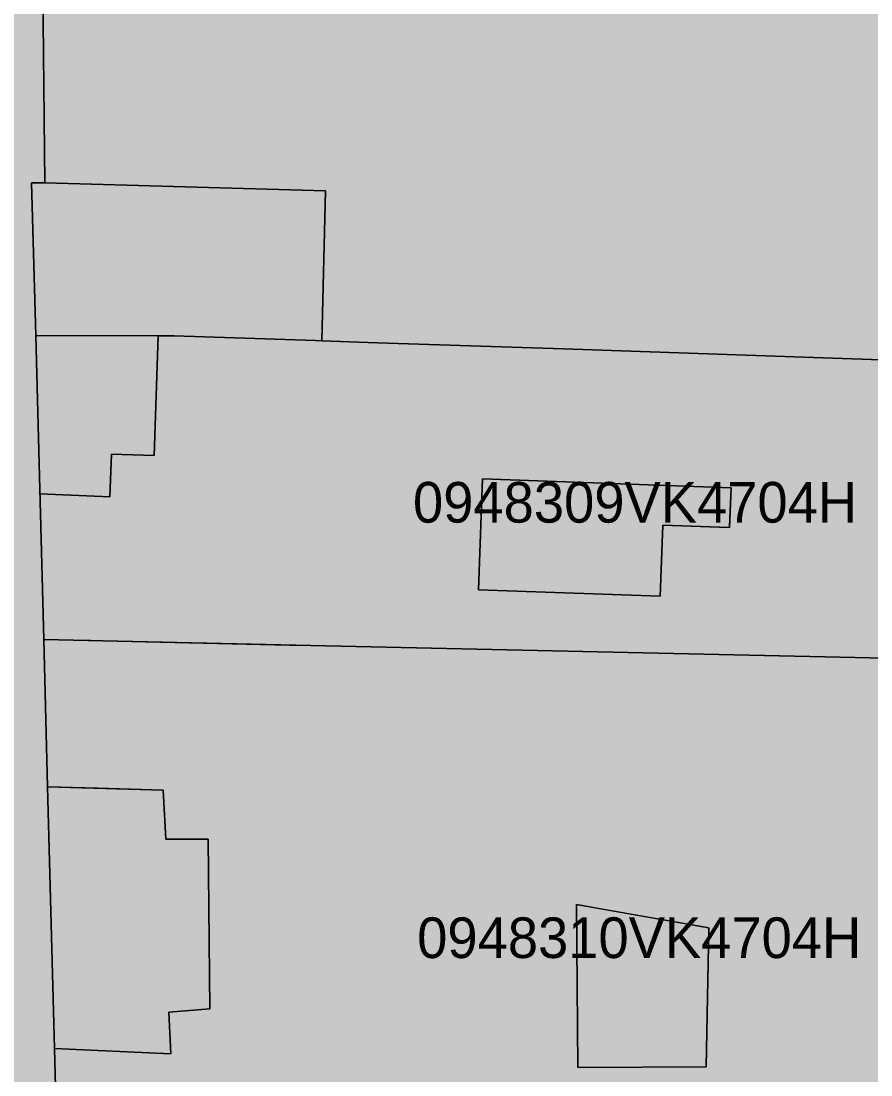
# Model space of a CAD drawing. Header units: metres. Extents: x -6 to 1255, y -2 to 532.
# Drawn here: x 1124.55 to 1145.47, y 169.5 to 195.44 of the extents above; entities that cross this region are included whole.
import ezdxf

# ---------------------------------------------------------------- set-up
doc = ezdxf.new("R2010")
doc.units = ezdxf.units.M
doc.header["$MEASUREMENT"] = 0
for name, color, linetype, lineweight, true_color in [('TPX_BUILDINGS', 7, 'CONTINUOUS', 0, 0x000000), ('TPX_BUILDINGS_HATCH', 7, 'CONTINUOUS', 0, 0xf0f0f0), ('TPX_BUILDINGS_SHADOWS_HATCH', 7, 'CONTINUOUS', 0, 0x000000), ('TPX_BUILDINGS_SHADOWS_OUTLINES', 7, 'CONTINUOUS', 0, 0x000000), ('TPX_CADASTRES', 7, 'CONTINUOUS', 0, 0x646464), ('TPX_CADASTRES_TEXT', 7, 'CONTINUOUS', 0, 0x000000)]:
    doc.layers.add(name, color=color, linetype=linetype, lineweight=lineweight, true_color=true_color)

msp = doc.modelspace()

# ---------------------------------------------------------------- hatches: boundary and pattern name
at = {"layer": 'TPX_BUILDINGS_HATCH'}
h = msp.add_hatch(color=256, dxfattribs=at)
h.paths.add_polyline_path([(1112.777, 160.921), (1112.757, 159.291), (1116.057, 158.021), (1122.907, 155.391), (1126.077, 154.171), (1125.985, 156.071), (1125.847, 158.92), (1125.627, 163.461), (1125.477, 166.401), (1125.377, 170.151), (1125.207, 176.591), (1125.117, 180.221), (1125.008, 184.231), (1124.918, 187.701), (1124.808, 191.461), (1125.138, 191.461), (1125.088, 196.221), (1124.978, 205.731), (1124.738, 205.731), (1125.088, 208.871), (1125.318, 211.091), (1121.458, 211.921), (1114.888, 213.322), (1114.518, 207.152), (1114.408, 205.401), (1114.288, 203.481), (1114.226, 201.755), (1114.028, 196.201), (1113.778, 189.051), (1113.438, 179.481), (1113.257, 174.481), (1113.077, 169.411), (1112.997, 167.131), (1112.927, 165.361), (1112.857, 163.391), (1112.777, 160.921)])
h.paths.add_polyline_path([(1117.888, 185.141), (1117.988, 193.081), (1121.288, 192.981), (1121.638, 185.141), (1117.888, 185.141)], flags=16)
h.paths.add_polyline_path([(1118.148, 200.441), (1118.538, 207.981), (1121.168, 207.841), (1120.778, 200.301), (1118.148, 200.441)], flags=16)
h = msp.add_hatch(color=256, dxfattribs=at)
h.paths.add_polyline_path([(1132.34, 205.295), (1124.978, 205.731), (1125.088, 196.221), (1125.138, 191.461), (1132.05, 191.265), (1131.958, 187.571), (1133.328, 187.521), (1137.907, 187.371), (1146.427, 187.081), (1147.657, 187.041), (1151.247, 186.921), (1155.657, 186.771), (1156.618, 207.891), (1153.168, 208.011), (1151.848, 208.051), (1147.278, 208.211), (1147.14, 204.675), (1138.75, 205.205), (1138.778, 208.501), (1134.048, 208.661), (1132.438, 208.711), (1132.34, 205.295)])
h.paths.add_polyline_path([(1129.42, 196.595), (1129.56, 200.135), (1133.62, 199.975), (1133.38, 196.455), (1129.42, 196.595)], flags=16)
h.paths.add_polyline_path([(1139.8, 196.205), (1139.82, 199.735), (1143.89, 199.585), (1143.75, 196.045), (1139.8, 196.205)], flags=16)
h = msp.add_hatch(color=256, dxfattribs=at)
h.paths.add_polyline_path([(1126.74, 183.735), (1125.019, 183.805), (1125.117, 180.221), (1130.94, 180.088), (1131.677, 180.071), (1151.037, 179.641), (1155.337, 179.541), (1155.657, 186.771), (1151.247, 186.921), (1147.657, 187.041), (1146.427, 187.081), (1137.907, 187.371), (1133.328, 187.521), (1131.958, 187.571), (1131.798, 187.581), (1131.02, 187.606), (1128.318, 187.691), (1127.93, 187.692), (1127.83, 184.745), (1126.78, 184.785), (1126.74, 183.735)])
h.paths.add_polyline_path([(1135.81, 181.445), (1135.91, 184.175), (1142.03, 183.955), (1141.99, 182.975), (1140.35, 183.035), (1140.28, 181.285), (1135.81, 181.445)], flags=16)
h = msp.add_hatch(color=256, dxfattribs=at)
h.paths.add_polyline_path([(1131.677, 180.071), (1125.117, 180.221), (1125.207, 176.591), (1128.047, 176.511), (1128.117, 175.301), (1129.157, 175.301), (1129.197, 171.121), (1128.187, 171.041), (1128.237, 170.021), (1125.377, 170.151), (1125.477, 166.401), (1127.597, 166.317), (1127.747, 166.311), (1136.077, 165.961), (1140.447, 165.781), (1142.147, 165.711), (1145.757, 165.558), (1148.067, 165.461), (1150.607, 165.361), (1151.317, 165.331), (1154.077, 165.216), (1154.677, 165.191), (1155.337, 179.541), (1154.737, 179.555), (1151.037, 179.641), (1131.677, 180.071)])
h.paths.add_polyline_path([(1138.227, 173.691), (1141.477, 173.121), (1141.417, 169.701), (1138.257, 169.681), (1138.227, 173.691)], flags=16)
at = {"layer": 'TPX_BUILDINGS_SHADOWS_HATCH'}
for points in [[(1125.138, 191.461), (1124.808, 191.461), (1124.918, 187.701), (1125.008, 184.231), (1125.019, 183.805), (1126.74, 183.735), (1126.78, 184.785), (1127.83, 184.745), (1127.93, 187.692), (1128.318, 187.691), (1131.798, 187.581), (1131.958, 187.571), (1132.05, 191.265), (1125.138, 191.461)], [(1135.91, 184.175), (1135.81, 181.445), (1140.28, 181.285), (1140.35, 183.035), (1141.97, 182.976), (1141.991, 182.996), (1142.03, 183.955), (1135.91, 184.175)], [(1126.574, 180.188), (1125.971, 180.202), (1126.574, 180.188), (1131.153, 180.083), (1131.569, 180.074), (1131.153, 180.083), (1130.94, 180.088), (1126.574, 180.188)], [(1126.441, 176.557), (1125.207, 176.591), (1125.377, 170.151), (1128.237, 170.021), (1128.187, 171.041), (1129.197, 171.121), (1129.157, 175.301), (1128.117, 175.301), (1128.047, 176.511), (1126.441, 176.557)], [(1138.993, 173.557), (1138.227, 173.691), (1138.257, 169.681), (1141.417, 169.701), (1141.477, 173.121), (1138.993, 173.557)]]:
    msp.add_hatch(color=256, dxfattribs=at).paths.add_polyline_path(points)

# ---------------------------------------------------------------- linework, layer by layer
at = {"layer": 'TPX_BUILDINGS', "elevation": 0.042}
for points in [[(1125.477, 166.401), (1125.377, 170.151), (1125.207, 176.591), (1125.117, 180.221), (1125.008, 184.231), (1124.918, 187.701), (1124.808, 191.461), (1125.138, 191.461), (1125.088, 196.221), (1124.978, 205.731), (1124.738, 205.731), (1125.088, 208.871), (1125.318, 211.091), (1121.458, 211.921), (1114.888, 213.322), (1114.518, 207.152), (1114.408, 205.401), (1114.288, 203.481), (1114.226, 201.755), (1114.028, 196.201), (1113.778, 189.051), (1113.438, 179.481), (1113.257, 174.481), (1113.077, 169.411)], [(1154.677, 165.191), (1155.337, 179.541), (1154.737, 179.555), (1151.037, 179.641), (1131.677, 180.071), (1125.117, 180.221), (1125.207, 176.591), (1128.047, 176.511), (1128.117, 175.301), (1129.157, 175.301), (1129.197, 171.121), (1128.187, 171.041), (1128.237, 170.021), (1125.377, 170.151), (1125.477, 166.401)]]:
    msp.add_lwpolyline(points, dxfattribs=at)
for points in [[(1132.34, 205.295), (1124.978, 205.731), (1125.088, 196.221), (1125.138, 191.461), (1132.05, 191.265), (1131.958, 187.571), (1133.328, 187.521), (1137.907, 187.371), (1146.427, 187.081), (1147.657, 187.041), (1151.247, 186.921), (1155.657, 186.771), (1156.618, 207.891), (1153.168, 208.011), (1151.848, 208.051), (1147.278, 208.211), (1147.14, 204.675), (1138.75, 205.205), (1138.778, 208.501), (1134.048, 208.661), (1132.438, 208.711)], [(1126.74, 183.735), (1125.019, 183.805), (1125.117, 180.221), (1130.94, 180.088), (1131.677, 180.071), (1151.037, 179.641), (1155.337, 179.541), (1155.657, 186.771), (1151.247, 186.921), (1147.657, 187.041), (1146.427, 187.081), (1137.907, 187.371), (1133.328, 187.521), (1131.958, 187.571), (1131.798, 187.581), (1131.02, 187.606), (1128.318, 187.691), (1127.93, 187.692), (1127.83, 184.745), (1126.78, 184.785)], [(1135.81, 181.445), (1135.91, 184.175), (1142.03, 183.955), (1141.99, 182.975), (1140.35, 183.035), (1140.28, 181.285)], [(1138.227, 173.691), (1141.477, 173.121), (1141.417, 169.701), (1138.257, 169.681)]]:
    msp.add_lwpolyline(points, close=True, dxfattribs=at)
at = {"layer": 'TPX_BUILDINGS_SHADOWS_OUTLINES', "elevation": 0.039}
for points in [[(1125.138, 191.461), (1124.808, 191.461), (1124.918, 187.701), (1125.008, 184.231), (1125.019, 183.805), (1126.74, 183.735), (1126.78, 184.785), (1127.83, 184.745), (1127.93, 187.692), (1128.318, 187.691), (1131.798, 187.581), (1131.958, 187.571), (1132.05, 191.265)], [(1135.91, 184.175), (1135.81, 181.445), (1140.28, 181.285), (1140.35, 183.035), (1141.97, 182.976), (1141.991, 182.996), (1142.03, 183.955)], [(1126.574, 180.188), (1125.971, 180.202), (1126.574, 180.188), (1131.153, 180.083), (1131.569, 180.074), (1131.153, 180.083), (1130.94, 180.088)], [(1126.441, 176.557), (1125.207, 176.591), (1125.377, 170.151), (1128.237, 170.021), (1128.187, 171.041), (1129.197, 171.121), (1129.157, 175.301), (1128.117, 175.301), (1128.047, 176.511)], [(1138.993, 173.557), (1138.227, 173.691), (1138.257, 169.681), (1141.417, 169.701), (1141.477, 173.121)]]:
    msp.add_lwpolyline(points, close=True, dxfattribs=at)
at = {"layer": 'TPX_CADASTRES', "elevation": 0.024}
msp.add_lwpolyline([(1125.477, 166.402), (1125.377, 170.152), (1125.207, 176.592), (1125.117, 180.222), (1125.008, 184.232), (1124.918, 187.702), (1124.808, 191.462), (1125.138, 191.462), (1125.088, 196.222), (1124.978, 205.732), (1124.738, 205.732), (1125.088, 208.872), (1125.318, 211.092), (1121.458, 211.922), (1114.888, 213.322), (1114.518, 207.152), (1114.408, 205.402), (1114.288, 203.482), (1114.028, 196.202), (1113.778, 189.052), (1113.438, 179.482), (1113.257, 174.482), (1113.077, 169.412)], dxfattribs=at)
for points in [[(1125.088, 208.872), (1124.738, 205.732), (1124.978, 205.732), (1125.088, 196.222), (1125.138, 191.462), (1124.808, 191.462), (1124.918, 187.702), (1128.318, 187.692), (1131.798, 187.582), (1131.958, 187.572), (1133.328, 187.522), (1137.907, 187.372), (1146.427, 187.082), (1147.657, 187.041), (1151.247, 186.921), (1155.657, 186.771), (1156.618, 207.891), (1153.168, 208.012), (1151.848, 208.052), (1147.278, 208.212), (1138.778, 208.502), (1134.048, 208.662), (1132.438, 208.712)], [(1128.318, 187.692), (1124.918, 187.702), (1125.008, 184.232), (1125.117, 180.222), (1131.677, 180.072), (1151.037, 179.641), (1155.337, 179.541), (1155.657, 186.771), (1151.247, 186.921), (1147.657, 187.041), (1146.427, 187.082), (1137.907, 187.372), (1133.328, 187.522), (1131.958, 187.572), (1131.798, 187.582)], [(1131.677, 180.072), (1125.117, 180.222), (1125.207, 176.592), (1125.377, 170.152), (1125.477, 166.402), (1127.747, 166.312), (1136.077, 165.962), (1142.147, 165.711), (1148.067, 165.461), (1150.607, 165.361), (1151.317, 165.331), (1154.677, 165.191), (1155.337, 179.541), (1151.037, 179.641)]]:
    msp.add_lwpolyline(points, close=True, dxfattribs=at)

# ---------------------------------------------------------------- texts
at = {"layer": 'TPX_CADASTRES_TEXT'}
for s, p in [('0948309VK4704H', (1134.199, 183.096, 0.024)), ('0948310VK4704H', (1134.302, 172.376, 0.024))]:
    msp.add_text(s, height=1, dxfattribs=at).set_placement(p)

doc.saveas('drawing.dxf')
